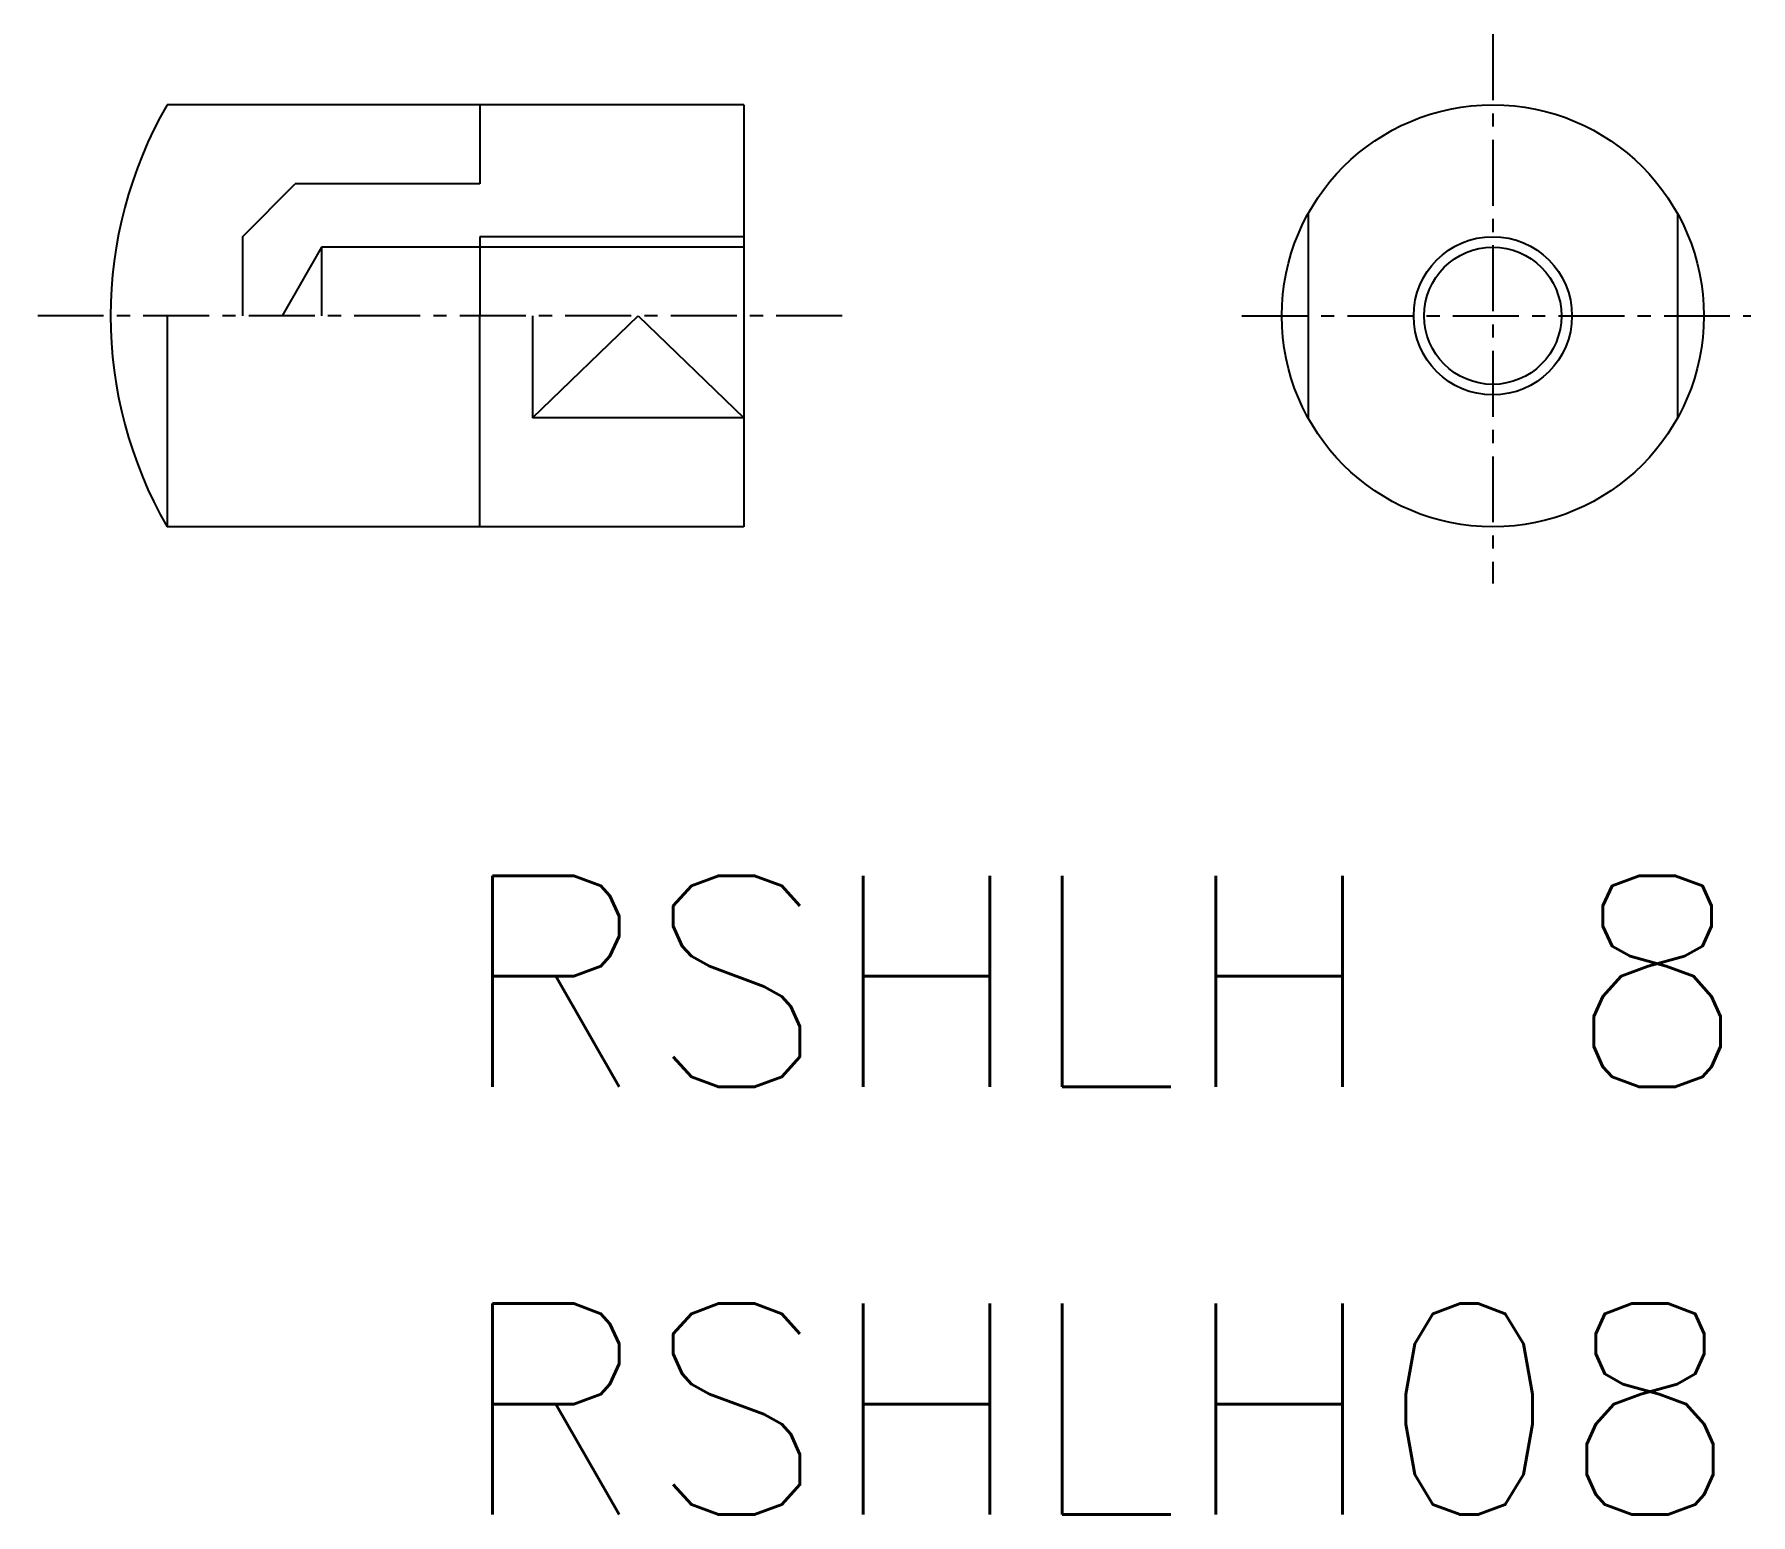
# Model space of a CAD drawing. Extents: x -132.8 to -100.2, y 1540.6 to 1568.7.
import ezdxf

# ---------------------------------------------------------------- set-up
doc = ezdxf.new("R2010")
doc.units = 0
doc.linetypes.add('CENTER', pattern=[2, 1.25, -0.25, 0.25, -0.25])
doc.layers.get('0').update_dxf_attribs({"linetype": 'CONTINUOUS'})
doc.layers.add('CENTER', color=1, linetype='CENTER')
doc.styles.get("Standard").update_dxf_attribs({"font": 'txt.shx', "bigfont": 'bigfont.shx'})

msp = doc.modelspace()

# ---------------------------------------------------------------- linework, layer by layer
at = {"linetype": 'CONTINUOUS'}
for p, q in [((-119.334, 1567.361), (-130.262, 1567.361)), ((-119.334, 1567.361), (-119.334, 1559.361)), ((-108.634, 1565.297), (-108.634, 1561.424)), ((-101.634, 1565.297), (-101.634, 1561.424)), ((-130.262, 1563.361), (-130.262, 1559.361)), ((-124.334, 1559.361), (-124.334, 1563.361)), ((-123.334, 1563.361), (-123.334, 1561.424)), ((-123.334, 1561.424), (-121.334, 1563.361)), ((-121.334, 1563.361), (-119.334, 1561.424)), ((-119.334, 1561.424), (-123.334, 1561.424)), ((-119.334, 1559.361), (-130.262, 1559.361))]:
    msp.add_line(p, q, dxfattribs=at)
at = {"color": 3}
for p, q in [((-124.334, 1567.361), (-124.334, 1565.861)), ((-128.834, 1564.861), (-127.834, 1565.861)), ((-124.334, 1565.861), (-127.834, 1565.861)), ((-128.834, 1564.861), (-128.834, 1563.361)), ((-127.334, 1564.661), (-128.085, 1563.361)), ((-119.334, 1564.661), (-127.334, 1564.661)), ((-127.334, 1564.661), (-127.334, 1563.361)), ((-119.334, 1564.861), (-124.334, 1564.861)), ((-124.334, 1564.861), (-124.334, 1563.361))]:
    msp.add_line(p, q, dxfattribs=at)
at = {"linetype": 'CONTINUOUS'}
for radius in [4, 1.3]:
    msp.add_circle((-105.134, 1563.361), radius, dxfattribs=at)
at = {"color": 3}
msp.add_circle((-105.134, 1563.361), 1.5, dxfattribs=at)
at = {"linetype": 'CONTINUOUS'}
msp.add_arc((-123.334, 1563.361), 8, 150, 210, dxfattribs=at)
at = {"layer": 'CENTER', "color": 1, "linetype": 'CENTER'}
for p, q in [((-105.134, 1568.697), (-105.134, 1558.284)), ((-117.466, 1563.361), (-132.78, 1563.361)), ((-109.889, 1563.361), (-100.246, 1563.361))]:
    msp.add_line(p, q, dxfattribs=at)

# ---------------------------------------------------------------- texts
for s, p in [('RSHLH 8', (-124.783, 1548.745)), ('RSHLH08', (-124.783, 1540.635))]:
    msp.add_text(s, height=4).set_placement(p)

doc.saveas('drawing.dxf')
